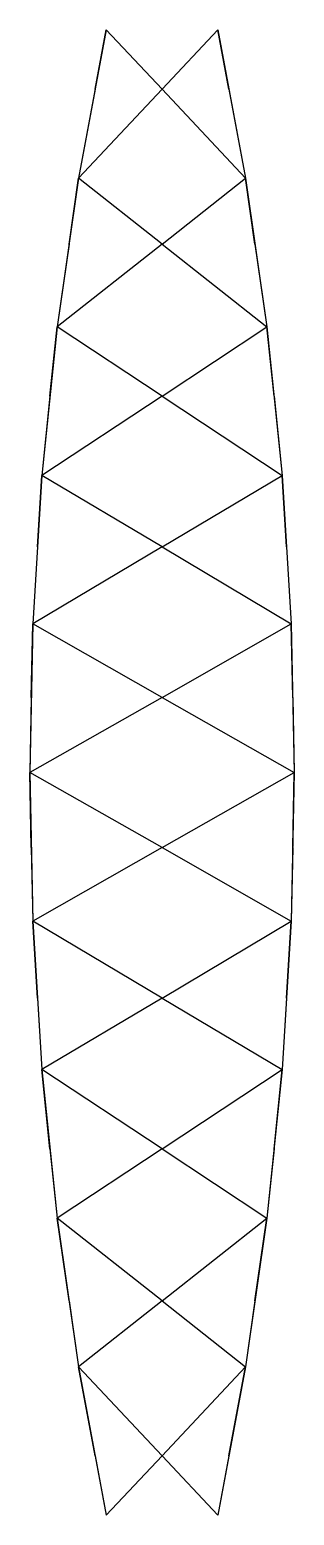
# Model space of a CAD drawing. Header units: metres. Extents: x -1.8 to 1.8, y 0 to 20.
import ezdxf

# ---------------------------------------------------------------- set-up
doc = ezdxf.new("R2010")
doc.units = ezdxf.units.M

msp = doc.modelspace()

# ---------------------------------------------------------------- linework, layer by layer
for p, q in [((-0.75, 20, 0.75), (-1.12379, 18, 1.12379)), ((-0.75, 20, -0.75), (-1.12379, 18, -1.12379)), ((-0.89961, 19.1995), (-0.75, 20, -0.75)), ((-0.89961, 19.1995), (-0.75, 20, 0.75)), ((0, 19.1995, 0.89961), (-0.75, 20, 0.75)), ((0, 19.1995, -0.89961), (-0.75, 20, -0.75)), ((0, 19.1995, 0.89961), (0.75, 20, 0.75)), ((0, 19.1995, -0.89961), (0.75, 20, -0.75)), ((0.75, 20, 0.75), (1.12379, 18, 1.12379)), ((0.75, 20, -0.75), (1.12379, 18, -1.12379)), ((0.89961, 19.1995), (0.75, 20, -0.75)), ((0.89961, 19.1995), (0.75, 20, 0.75)), ((0, 19.1995, 0.89961), (-1.12379, 18, 1.12379)), ((0, 19.1995, -0.89961), (-1.12379, 18, -1.12379)), ((-0.89961, 19.1995), (-1.12379, 18, -1.12379)), ((-0.89961, 19.1995), (-1.12379, 18, 1.12379)), ((0, 19.1995, 0.89961), (1.12379, 18, 1.12379)), ((0, 19.1995, -0.89961), (1.12379, 18, -1.12379)), ((0.89961, 19.1995), (1.12379, 18, -1.12379)), ((0.89961, 19.1995), (1.12379, 18, 1.12379)), ((-1.12379, 18, 1.12379), (-1.41252, 16, 1.41252)), ((-1.12379, 18, -1.12379), (-1.41252, 16, -1.41252)), ((-1.25173, 17.1138), (-1.12379, 18, -1.12379)), ((-1.25173, 17.1138), (-1.12379, 18, 1.12379)), ((0, 17.1138, 1.25173), (-1.12379, 18, 1.12379)), ((0, 17.1138, -1.25173), (-1.12379, 18, -1.12379)), ((0, 17.1138, 1.25173), (1.12379, 18, 1.12379)), ((0, 17.1138, -1.25173), (1.12379, 18, -1.12379)), ((1.12379, 18, 1.12379), (1.41252, 16, 1.41252)), ((1.12379, 18, -1.12379), (1.41252, 16, -1.41252)), ((1.25173, 17.1138), (1.12379, 18, -1.12379)), ((1.25173, 17.1138), (1.12379, 18, 1.12379)), ((0, 17.1138, 1.25173), (-1.41252, 16, 1.41252)), ((0, 17.1138, -1.25173), (-1.41252, 16, -1.41252)), ((-1.25173, 17.1138), (-1.41252, 16, -1.41252)), ((-1.25173, 17.1138), (-1.41252, 16, 1.41252)), ((0, 17.1138, 1.25173), (1.41252, 16, 1.41252)), ((0, 17.1138, -1.25173), (1.41252, 16, -1.41252)), ((1.25173, 17.1138), (1.41252, 16, -1.41252)), ((1.25173, 17.1138), (1.41252, 16, 1.41252)), ((-1.41252, 16, 1.41252), (-1.61772, 14, 1.61772)), ((-1.41252, 16, -1.41252), (-1.61772, 14, -1.61772)), ((-1.50817, 15.0677), (-1.41252, 16, -1.41252)), ((-1.50817, 15.0677), (-1.41252, 16, 1.41252)), ((0, 15.0677, 1.50817), (-1.41252, 16, 1.41252)), ((0, 15.0677, -1.50817), (-1.41252, 16, -1.41252)), ((0, 15.0677, 1.50817), (1.41252, 16, 1.41252)), ((0, 15.0677, -1.50817), (1.41252, 16, -1.41252)), ((1.41252, 16, 1.41252), (1.61772, 14, 1.61772)), ((1.41252, 16, -1.41252), (1.61772, 14, -1.61772)), ((1.50817, 15.0677), (1.41252, 16, -1.41252)), ((1.50817, 15.0677), (1.41252, 16, 1.41252)), ((0, 15.0677, 1.50817), (-1.61772, 14, 1.61772)), ((0, 15.0677, -1.50817), (-1.61772, 14, -1.61772)), ((-1.50817, 15.0677), (-1.61772, 14, -1.61772)), ((-1.50817, 15.0677), (-1.61772, 14, 1.61772)), ((0, 15.0677, 1.50817), (1.61772, 14, 1.61772)), ((0, 15.0677, -1.50817), (1.61772, 14, -1.61772)), ((1.50817, 15.0677), (1.61772, 14, -1.61772)), ((1.50817, 15.0677), (1.61772, 14, 1.61772)), ((-1.61772, 14, 1.61772), (-1.74043, 12, 1.74043)), ((-1.61772, 14, -1.61772), (-1.74043, 12, -1.74043)), ((-1.67684, 13.0365), (-1.61772, 14, -1.61772)), ((-1.67684, 13.0365), (-1.61772, 14, 1.61772)), ((0, 13.0365, 1.67684), (-1.61772, 14, 1.61772)), ((0, 13.0365, -1.67684), (-1.61772, 14, -1.61772)), ((0, 13.0365, 1.67684), (1.61772, 14, 1.61772)), ((0, 13.0365, -1.67684), (1.61772, 14, -1.61772)), ((1.61772, 14, 1.61772), (1.74043, 12, 1.74043)), ((1.61772, 14, -1.61772), (1.74043, 12, -1.74043)), ((1.67684, 13.0365), (1.61772, 14, -1.61772)), ((1.67684, 13.0365), (1.61772, 14, 1.61772)), ((0, 13.0365, 1.67684), (-1.74043, 12, 1.74043)), ((0, 13.0365, -1.67684), (-1.74043, 12, -1.74043)), ((-1.67684, 13.0365), (-1.74043, 12, -1.74043)), ((-1.67684, 13.0365), (-1.74043, 12, 1.74043)), ((0, 13.0365, 1.67684), (1.74043, 12, 1.74043)), ((0, 13.0365, -1.67684), (1.74043, 12, -1.74043)), ((1.67684, 13.0365), (1.74043, 12, -1.74043)), ((1.67684, 13.0365), (1.74043, 12, 1.74043)), ((-1.74043, 12, 1.74043), (-1.78126, 10, 1.78126)), ((-1.74043, 12, -1.74043), (-1.78126, 10, -1.78126)), ((-1.76061, 11.0116), (-1.74043, 12, -1.74043)), ((-1.76061, 11.0116), (-1.74043, 12, 1.74043)), ((0, 11.0116, 1.76061), (-1.74043, 12, 1.74043)), ((0, 11.0116, -1.76061), (-1.74043, 12, -1.74043)), ((0, 11.0116, 1.76061), (1.74043, 12, 1.74043)), ((0, 11.0116, -1.76061), (1.74043, 12, -1.74043)), ((1.74043, 12, 1.74043), (1.78126, 10, 1.78126)), ((1.74043, 12, -1.74043), (1.78126, 10, -1.78126)), ((1.76061, 11.0116), (1.74043, 12, -1.74043)), ((1.76061, 11.0116), (1.74043, 12, 1.74043)), ((0, 11.0116, 1.76061), (-1.78126, 10, 1.78126)), ((0, 11.0116, -1.76061), (-1.78126, 10, -1.78126)), ((-1.76061, 11.0116), (-1.78126, 10, -1.78126)), ((-1.76061, 11.0116), (-1.78126, 10, 1.78126)), ((0, 11.0116, 1.76061), (1.78126, 10, 1.78126)), ((0, 11.0116, -1.76061), (1.78126, 10, -1.78126)), ((1.76061, 11.0116), (1.78126, 10, -1.78126)), ((1.76061, 11.0116), (1.78126, 10, 1.78126)), ((0, 8.98841, 1.76061), (-1.78126, 10, 1.78126)), ((-1.78126, 10, 1.78126), (-1.74043, 8, 1.74043)), ((0, 8.98841, -1.76061), (-1.78126, 10, -1.78126)), ((-1.78126, 10, -1.78126), (-1.74043, 8, -1.74043)), ((-1.76061, 8.98841), (-1.78126, 10, -1.78126)), ((-1.76061, 8.98841), (-1.78126, 10, 1.78126)), ((0, 8.98841, 1.76061), (1.78126, 10, 1.78126)), ((0, 8.98841, -1.76061), (1.78126, 10, -1.78126)), ((1.78126, 10, 1.78126), (1.74043, 8, 1.74043)), ((1.78126, 10, -1.78126), (1.74043, 8, -1.74043)), ((1.76061, 8.98841), (1.78126, 10, -1.78126)), ((1.76061, 8.98841), (1.78126, 10, 1.78126)), ((-1.76061, 8.98841), (-1.74043, 8, -1.74043)), ((-1.76061, 8.98841), (-1.74043, 8, 1.74043)), ((0, 8.98841, 1.76061), (-1.74043, 8, 1.74043)), ((0, 8.98841, -1.76061), (-1.74043, 8, -1.74043)), ((0, 8.98841, 1.76061), (1.74043, 8, 1.74043)), ((0, 8.98841, -1.76061), (1.74043, 8, -1.74043)), ((1.76061, 8.98841), (1.74043, 8, -1.74043)), ((1.76061, 8.98841), (1.74043, 8, 1.74043)), ((0, 6.96346, 1.67683), (-1.74043, 8, 1.74043)), ((-1.74043, 8, 1.74043), (-1.61772, 6, 1.61772)), ((0, 6.96346, -1.67683), (-1.74043, 8, -1.74043)), ((-1.74043, 8, -1.74043), (-1.61772, 6, -1.61772)), ((-1.67683, 6.96346), (-1.74043, 8, -1.74043)), ((-1.67683, 6.96346), (-1.74043, 8, 1.74043)), ((0, 6.96346, 1.67683), (1.74043, 8, 1.74043)), ((0, 6.96346, -1.67683), (1.74043, 8, -1.74043)), ((1.74043, 8, 1.74043), (1.61772, 6, 1.61772)), ((1.74043, 8, -1.74043), (1.61772, 6, -1.61772)), ((1.67683, 6.96346), (1.74043, 8, -1.74043)), ((1.67683, 6.96346), (1.74043, 8, 1.74043)), ((-1.67683, 6.96346), (-1.61772, 6, -1.61772)), ((-1.67683, 6.96346), (-1.61772, 6, 1.61772)), ((0, 6.96346, 1.67683), (-1.61772, 6, 1.61772)), ((0, 6.96346, -1.67683), (-1.61772, 6, -1.61772)), ((0, 6.96346, 1.67683), (1.61772, 6, 1.61772)), ((0, 6.96346, -1.67683), (1.61772, 6, -1.61772)), ((1.67683, 6.96346), (1.61772, 6, -1.61772)), ((1.67683, 6.96346), (1.61772, 6, 1.61772)), ((0, 4.93228, 1.50817), (-1.61772, 6, 1.61772)), ((-1.61772, 6, 1.61772), (-1.41252, 4, 1.41252)), ((0, 4.93228, -1.50817), (-1.61772, 6, -1.61772)), ((-1.61772, 6, -1.61772), (-1.41252, 4, -1.41252)), ((-1.50817, 4.93228), (-1.61772, 6, -1.61772)), ((-1.50817, 4.93228), (-1.61772, 6, 1.61772)), ((0, 4.93228, 1.50817), (1.61772, 6, 1.61772)), ((0, 4.93228, -1.50817), (1.61772, 6, -1.61772)), ((1.61772, 6, 1.61772), (1.41252, 4, 1.41252)), ((1.61772, 6, -1.61772), (1.41252, 4, -1.41252)), ((1.50817, 4.93228), (1.61772, 6, -1.61772)), ((1.50817, 4.93228), (1.61772, 6, 1.61772)), ((-1.50817, 4.93228), (-1.41252, 4, -1.41252)), ((-1.50817, 4.93228), (-1.41252, 4, 1.41252)), ((0, 4.93228, 1.50817), (-1.41252, 4, 1.41252)), ((0, 4.93228, -1.50817), (-1.41252, 4, -1.41252)), ((0, 4.93228, 1.50817), (1.41252, 4, 1.41252)), ((0, 4.93228, -1.50817), (1.41252, 4, -1.41252)), ((1.50817, 4.93228), (1.41252, 4, -1.41252)), ((1.50817, 4.93228), (1.41252, 4, 1.41252)), ((0, 2.88616, 1.25172), (-1.41252, 4, 1.41252)), ((-1.41252, 4, 1.41252), (-1.12379, 2, 1.12379)), ((0, 2.88616, -1.25172), (-1.41252, 4, -1.41252)), ((-1.41252, 4, -1.41252), (-1.12379, 2, -1.12379)), ((-1.25172, 2.88616), (-1.41252, 4, -1.41252)), ((-1.25172, 2.88616), (-1.41252, 4, 1.41252)), ((0, 2.88616, 1.25172), (1.41252, 4, 1.41252)), ((0, 2.88616, -1.25172), (1.41252, 4, -1.41252)), ((1.41252, 4, 1.41252), (1.12379, 2, 1.12379)), ((1.41252, 4, -1.41252), (1.12379, 2, -1.12379)), ((1.25172, 2.88616), (1.41252, 4, -1.41252)), ((1.25172, 2.88616), (1.41252, 4, 1.41252)), ((-1.25172, 2.88616), (-1.12379, 2, -1.12379)), ((-1.25172, 2.88616), (-1.12379, 2, 1.12379)), ((0, 2.88616, 1.25172), (-1.12379, 2, 1.12379)), ((0, 2.88616, -1.25172), (-1.12379, 2, -1.12379)), ((0, 2.88616, 1.25172), (1.12379, 2, 1.12379)), ((0, 2.88616, -1.25172), (1.12379, 2, -1.12379)), ((1.25172, 2.88616), (1.12379, 2, -1.12379)), ((1.25172, 2.88616), (1.12379, 2, 1.12379)), ((0, 0.800517, 0.899613), (-1.12379, 2, 1.12379)), ((-1.12379, 2, 1.12379), (-0.75, 0, 0.75)), ((0, 0.800517, -0.899613), (-1.12379, 2, -1.12379)), ((-1.12379, 2, -1.12379), (-0.75, 0, -0.75)), ((-0.899613, 0.800517), (-1.12379, 2, -1.12379)), ((-0.899613, 0.800517), (-1.12379, 2, 1.12379)), ((0, 0.800517, 0.899613), (1.12379, 2, 1.12379)), ((0, 0.800517, -0.899613), (1.12379, 2, -1.12379)), ((1.12379, 2, 1.12379), (0.75, 0, 0.75)), ((1.12379, 2, -1.12379), (0.75, 0, -0.75)), ((0.899613, 0.800517), (1.12379, 2, -1.12379)), ((0.899613, 0.800517), (1.12379, 2, 1.12379)), ((-0.899613, 0.800517), (-0.75, 0, -0.75)), ((-0.899613, 0.800517), (-0.75, 0, 0.75)), ((0, 0.800517, 0.899613), (-0.75, 0, 0.75)), ((0, 0.800517, -0.899613), (-0.75, 0, -0.75)), ((0, 0.800517, 0.899613), (0.75, 0, 0.75)), ((0, 0.800517, -0.899613), (0.75, 0, -0.75)), ((0.899613, 0.800517), (0.75, 0, -0.75)), ((0.899613, 0.800517), (0.75, 0, 0.75))]:
    msp.add_line(p, q)

doc.saveas('drawing.dxf')
